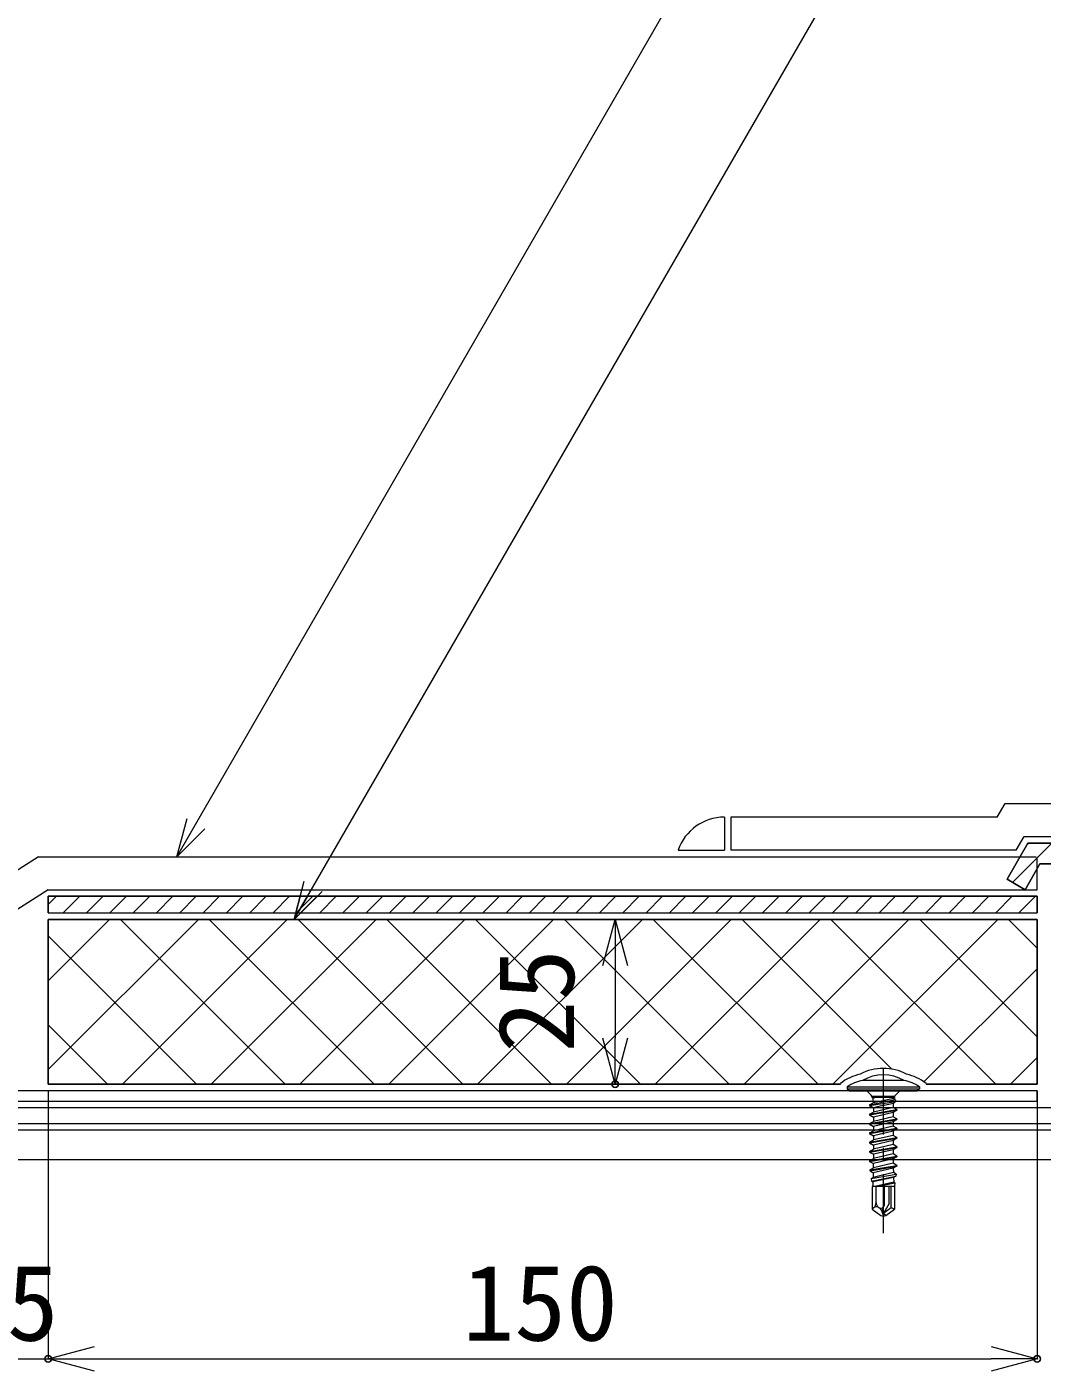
# Model space of a CAD drawing. Units: millimetres, scale not verified. Extents: x -840 to 840, y -594 to 594.
# Drawn here: x -222 to -68.1, y -310.7 to -106.8 of the extents above; entities that cross this region are included whole.
import ezdxf
from ezdxf.enums import TextEntityAlignment as Align

# ---------------------------------------------------------------- set-up
doc = ezdxf.new("R2010")
doc.units = ezdxf.units.MM
doc.header["$LTSCALE"] = 2
doc.header["$PDMODE"] = 32
doc.header["$PDSIZE"] = 1
doc.linetypes.add('CHAIN1', pattern=[8, 5, -1, 1, -1])
doc.linetypes.add('DASHED1', pattern=[1.8, 1.2, -0.6])
for name, color, linetype, lineweight in [('0-0_断熱材', 4, 'Continuous', 9), ('0-5_0', 7, 'Continuous', 9), ('0-8_中心線', 2, 'CHAIN1', 9), ('0-9_鋼材(受け鋼鈑)', 7, 'Continuous', 9), ('0-A_部材(積層鋼板)', 4, 'Continuous', 9), ('0-B_IBリキッド', 7, 'Continuous', 9), ('0-C_IBｼｰﾄ', 7, 'Continuous', 9), ('1-0_寸法線', 7, 'Continuous', 9), ('1-1_部材(ﾋﾞｽ類)', 7, 'Continuous', 9), ('1-5_構築線', 1, 'Continuous', 9)]:
    doc.layers.add(name, color=color, linetype=linetype, lineweight=lineweight)
doc.layers.add('1-2_Defpoints', color=7, linetype='Continuous')
doc.styles.add('ＭＳ ゴシック', font='')
doc.styles.get('ＭＳ ゴシック').set_extended_font_data('MS Gothic')

# ---------------------------------------------------------------- blocks, each defined once
blk = doc.blocks.new('_Open30')
at = {"layer": '0-5_0'}
blk.add_line((0, 0), (-2, 0), dxfattribs=at)
blk.add_lwpolyline([(-2, 0.5359), (0, 0), (-2, -0.5359)], dxfattribs=at)

msp = doc.modelspace()

# ---------------------------------------------------------------- linework, layer by layer
at = {"layer": '0-0_断熱材', "color": 7}
for p, q in [((-218.815, -251.463), (-209.506, -242.154)), ((-218.815, -264.934), (-196.036, -242.154)), ((-182.868, -267.154), (-207.868, -242.154)), ((-207.565, -267.154), (-182.565, -242.154)), ((-169.398, -267.154), (-194.398, -242.154)), ((-194.095, -267.154), (-169.095, -242.154)), ((-155.927, -267.154), (-180.927, -242.154)), ((-180.625, -267.154), (-155.625, -242.154)), ((-142.457, -267.154), (-167.457, -242.154)), ((-167.154, -267.154), (-142.154, -242.154)), ((-128.987, -267.154), (-153.987, -242.154)), ((-153.684, -267.154), (-128.684, -242.154)), ((-115.516, -267.154), (-140.516, -242.154)), ((-140.213, -267.154), (-115.213, -242.154)), ((-102.046, -267.154), (-127.046, -242.154)), ((-126.743, -267.154), (-101.743, -242.154)), ((-90.852, -264.878), (-113.575, -242.154)), ((-113.273, -267.154), (-88.273, -242.154)), ((-75.105, -267.154), (-100.105, -242.154)), ((-99.802, -267.154), (-74.802, -242.154)), ((-68.815, -259.974), (-86.635, -242.154)), ((-68.815, -246.504), (-73.164, -242.154)), ((-196.339, -267.154), (-218.815, -244.678)), ((-85.993, -266.816), (-68.815, -249.637)), ((-209.809, -267.154), (-218.815, -258.148)), ((-72.861, -267.154), (-68.815, -263.108)), ((-98.652, -267.04), (-98.652, -267.154)), ((-85.652, -267.04), (-85.652, -267.154))]:
    msp.add_line(p, q, dxfattribs=at)
for points in [[(-85.652, -267.04), (-85.652, -267.154), (-68.815, -267.154), (-68.815, -242.154), (-218.815, -242.154), (-218.815, -267.154)], [(-98.652, -267.154), (-218.815, -267.154), (-218.815, -242.154), (-68.815, -242.154), (-68.815, -267.154), (-85.652, -267.154)], [(-218.815, -267.154), (-98.652, -267.154), (-98.652, -267.04)]]:
    msp.add_lwpolyline(points, dxfattribs=at)
for centre, radius, start, end in [((-92.152, -272.054), 7.3, 61.32071, 118.67928), ((-92.152, -272.054), 7.3, 61.3207, 118.67928), ((-94.075, -272.982), 7.5, 102.16512, 127.61031), ((-94.075, -272.982), 7.5, 102.16512, 127.61031), ((-90.229, -272.982), 7.5, 52.38969, 77.83486), ((-90.229, -272.982), 7.5, 52.38969, 77.83486)]:
    msp.add_arc(centre, radius, start, end, dxfattribs=at)
at = {"layer": '0-8_中心線'}
msp.add_line((-92.152, -264.804), (-92.152, -289.754), dxfattribs=at)
at = {"layer": '0-9_鋼材(受け鋼鈑)'}
for p, q in [((10.483, -270.754), (-400.815, -270.754)), ((10.483, -273.154), (-403.215, -273.154))]:
    msp.add_line(p, q, dxfattribs=at)
at = {"layer": '0-9_鋼材(受け鋼鈑)', "color": 4}
for p, q in [((10.483, -274.154), (-404.215, -274.154)), ((10.483, -278.654), (-408.715, -278.654))]:
    msp.add_line(p, q, dxfattribs=at)
at = {"layer": '0-9_鋼材(受け鋼鈑)', "color": 2}
msp.add_lwpolyline([(-348.742, -269.754), (-68.815, -269.754), (-68.815, -268.154), (-348.742, -268.154)], close=True, dxfattribs=at)
at = {"layer": '0-A_部材(積層鋼板)'}
for p, q in [((-72.565, -236.545), (-66.608, -230.588)), ((-70.325, -230.769), (-70.144, -230.588)), ((-218.815, -239.904), (-217.566, -238.654)), ((-216.53, -241.154), (-214.03, -238.654)), ((-212.995, -241.154), (-210.495, -238.654)), ((-209.459, -241.154), (-206.959, -238.654)), ((-205.923, -241.154), (-203.423, -238.654)), ((-202.388, -241.154), (-199.888, -238.654)), ((-198.852, -241.154), (-196.352, -238.654)), ((-195.317, -241.154), (-192.817, -238.654)), ((-191.781, -241.154), (-189.281, -238.654)), ((-188.246, -241.154), (-185.746, -238.654)), ((-184.71, -241.154), (-182.21, -238.654)), ((-177.639, -241.154), (-175.139, -238.654)), ((-174.104, -241.154), (-171.604, -238.654)), ((-170.568, -241.154), (-168.068, -238.654)), ((-167.033, -241.154), (-164.533, -238.654)), ((-163.497, -241.154), (-160.997, -238.654)), ((-159.962, -241.154), (-157.462, -238.654)), ((-156.426, -241.154), (-153.926, -238.654)), ((-152.89, -241.154), (-150.39, -238.654)), ((-149.355, -241.154), (-146.855, -238.654)), ((-145.819, -241.154), (-143.319, -238.654)), ((-142.284, -241.154), (-139.784, -238.654)), ((-138.748, -241.154), (-136.248, -238.654)), ((-135.213, -241.154), (-132.713, -238.654)), ((-131.677, -241.154), (-129.177, -238.654)), ((-128.142, -241.154), (-125.642, -238.654)), ((-124.606, -241.154), (-122.106, -238.654)), ((-121.071, -241.154), (-118.571, -238.654)), ((-117.535, -241.154), (-115.035, -238.654)), ((-114, -241.154), (-111.5, -238.654)), ((-110.464, -241.154), (-107.964, -238.654)), ((-106.929, -241.154), (-104.429, -238.654)), ((-103.393, -241.154), (-100.893, -238.654)), ((-99.857, -241.154), (-97.357, -238.654)), ((-96.322, -241.154), (-93.822, -238.654)), ((-92.786, -241.154), (-90.286, -238.654)), ((-89.251, -241.154), (-86.751, -238.654)), ((-85.715, -241.154), (-83.215, -238.654)), ((-82.18, -241.154), (-79.68, -238.654)), ((-78.644, -241.154), (-76.144, -238.654)), ((-75.109, -241.154), (-72.609, -238.654)), ((-71.573, -241.154), (-69.073, -238.654))]:
    msp.add_line(p, q, dxfattribs=at)
at = {"layer": '0-A_部材(積層鋼板)', "color": 7}
msp.add_line((-218.815, -241.154), (-68.815, -241.154), dxfattribs=at)
at = {"layer": '0-A_部材(積層鋼板)'}
for points in [[(-47.987, -233.335), (-50.734, -230.588), (-50.734, -230.588), (-70.22, -230.588), (-73.386, -236.071), (-70.644, -237.654), (-68.392, -233.754), (-47.987, -233.754)], [(-180.588, -238.654), (-218.815, -238.654), (-218.815, -241.154), (-181.258, -241.154)], [(-179.505, -238.654), (-180.588, -238.654), (-181.258, -241.154), (-180.948, -241.154)], [(-178.026, -238.654), (-179.505, -238.654), (-180.948, -241.154), (-180.526, -241.154)], [(-68.815, -241.154), (-68.815, -238.654), (-178.026, -238.654), (-180.526, -241.154)]]:
    msp.add_lwpolyline(points, close=True, dxfattribs=at)
at = {"layer": '0-A_部材(積層鋼板)', "color": 7}
msp.add_lwpolyline([(-73.386, -236.071), (-70.22, -230.588), (-20.22, -230.588), (-20.22, -233.754), (-68.392, -233.754), (-70.644, -237.654)], close=True, dxfattribs=at)
msp.add_lwpolyline([(-218.815, -241.154), (-218.815, -238.654), (-68.815, -238.654), (-68.815, -241.154)], dxfattribs=at)
at = {"layer": '0-A_部材(積層鋼板)'}
msp.add_lwpolyline([(-181.175, -241.154), (-180.639, -240.618), (-178.675, -238.654)], dxfattribs=at)
at = {"layer": '0-B_IBリキッド'}
for p in [(-116.264, -226.654), (-123.264, -231.654)]:
    msp.add_line(p, (-116.264, -231.654), dxfattribs=at)
msp.add_arc((-116.264, -234.054), 7.4, 90, 161.07536, dxfattribs=at)
at = {"layer": '0-C_IBｼｰﾄ'}
for p, q in [((-74.878, -226.654), (-73.685, -224.588)), ((-73.685, -224.588), (-18.881, -224.588)), ((-74.878, -226.654), (-115.264, -226.654)), ((-115.264, -226.654), (-115.264, -231.654)), ((-71.991, -231.654), (-70.798, -229.588)), ((-71.991, -231.654), (-115.264, -231.654)), ((-220.283, -232.654), (-225.728, -236.154)), ((-220.283, -232.654), (-71.414, -232.654)), ((-68.815, -237.654), (-68.815, -234.487)), ((-218.827, -237.662), (-224.259, -241.154)), ((-218.8, -237.654), (-68.815, -237.654))]:
    msp.add_line(p, q, dxfattribs=at)
at = {"layer": '0-C_IBｼｰﾄ', "color": 134, "linetype": 'DASHED1'}
for p in [(-71.414, -232.654), (-68.815, -234.487)]:
    msp.add_line(p, (-68.815, -232.654), dxfattribs=at)
at = {"layer": '0-C_IBｼｰﾄ'}
msp.add_lwpolyline([(-70.798, -229.588), (-20.22, -229.588), (-13.004, -233.754)], dxfattribs=at)
msp.add_arc((-218.8, -237.704), 0.05, 90, 122.73742, dxfattribs=at)
at = {"layer": '1-0_寸法線'}
for p, q in [((-199.308, -232.654), (-50.794, 24.582)), ((-181.526, -242.154), (-50.794, -15.718)), ((-142.815, -242.154), (-132.815, -242.154)), ((-132.815, -249.154), (-132.815, -260.154)), ((-218.815, -268.154), (-218.815, -308.804)), ((-218.815, -268.154), (-218.815, -308.804)), ((-142.815, -267.154), (-132.815, -267.154)), ((-68.815, -268.154), (-68.815, -308.804)), ((-223.815, -308.804), (-218.815, -308.804)), ((-211.815, -308.804), (-75.815, -308.804))]:
    msp.add_line(p, q, dxfattribs=at)
for points in [[(-195.065, -228.412), (-199.308, -232.654), (-197.755, -226.859)], [(-177.283, -237.912), (-181.526, -242.154), (-179.973, -236.359)]]:
    msp.add_lwpolyline(points, dxfattribs=at)
at = {"layer": '1-1_部材(ﾋﾞｽ類)'}
for p, q in [((-89.002, -266.598), (-95.302, -266.598)), ((-97.652, -267.554), (-97.652, -267.854)), ((-97.652, -267.554), (-86.652, -267.554)), ((-97.652, -267.854), (-86.652, -267.854)), ((-97.652, -267.854), (-97.295, -268.154)), ((-97.295, -268.154), (-87.01, -268.154)), ((-94.486, -268.301), (-93.978, -268.808)), ((-93.832, -268.954), (-90.472, -268.954)), ((-93.832, -268.954), (-90.472, -268.954)), ((-90.326, -268.808), (-89.818, -268.301)), ((-86.652, -267.854), (-87.01, -268.154)), ((-86.652, -267.554), (-86.652, -267.854)), ((-94.227, -270.314), (-90.329, -269.464)), ((-94.227, -270.414), (-90.235, -269.801)), ((-94.227, -270.314), (-93.678, -269.997)), ((-94.227, -270.314), (-94.227, -270.414)), ((-94.227, -270.414), (-93.652, -270.746)), ((-94.227, -271.724), (-90.077, -271.019)), ((-94.227, -271.824), (-90.077, -271.119)), ((-93.832, -269.161), (-93.727, -269.293)), ((-90.472, -269.161), (-93.832, -269.161)), ((-93.153, -269.161), (-93.727, -269.293)), ((-93.727, -269.293), (-93.678, -269.997)), ((-90.579, -269.32), (-93.678, -269.997)), ((-92.027, -270.364), (-93.652, -270.746)), ((-90.652, -270.687), (-93.652, -271.392)), ((-93.652, -270.746), (-93.652, -271.392)), ((-92.027, -270.364), (-90.629, -270.028)), ((-90.629, -270.028), (-90.652, -270.364)), ((-90.652, -270.364), (-90.652, -270.687)), ((-90.077, -271.019), (-90.652, -270.687)), ((-90.077, -271.119), (-90.652, -271.451)), ((-90.235, -269.801), (-90.629, -270.028)), ((-90.568, -269.161), (-90.579, -269.32)), ((-90.329, -269.464), (-90.579, -269.32)), ((-90.329, -269.464), (-90.235, -269.801)), ((-90.077, -271.019), (-90.077, -271.119)), ((-94.227, -271.724), (-93.652, -271.392)), ((-94.227, -271.724), (-94.227, -271.824)), ((-94.227, -271.824), (-93.652, -272.156)), ((-94.227, -273.134), (-90.077, -272.429)), ((-94.227, -273.234), (-90.077, -272.529)), ((-94.227, -273.134), (-93.652, -272.802)), ((-94.227, -273.134), (-94.227, -273.234)), ((-90.652, -271.451), (-93.652, -272.156)), ((-90.652, -272.097), (-93.652, -272.802)), ((-93.652, -272.156), (-93.652, -272.802)), ((-90.652, -272.861), (-93.652, -273.566)), ((-90.652, -271.451), (-90.652, -272.097)), ((-90.077, -272.429), (-90.652, -272.097)), ((-90.077, -272.529), (-90.652, -272.861)), ((-90.652, -272.861), (-90.652, -273.507)), ((-90.077, -272.429), (-90.077, -272.529)), ((-94.227, -273.234), (-93.652, -273.566)), ((-94.227, -274.544), (-90.077, -273.839)), ((-94.227, -274.644), (-90.077, -273.939)), ((-94.227, -274.544), (-93.652, -274.212)), ((-94.227, -274.544), (-94.227, -274.644)), ((-94.227, -274.644), (-93.652, -274.976)), ((-94.227, -275.954), (-90.077, -275.249)), ((-90.652, -273.507), (-93.652, -274.212)), ((-93.652, -273.566), (-93.652, -274.212)), ((-90.652, -274.271), (-93.652, -274.976)), ((-90.652, -274.917), (-93.652, -275.622)), ((-93.652, -274.976), (-93.652, -275.622)), ((-90.077, -273.839), (-90.652, -273.507)), ((-90.077, -273.939), (-90.652, -274.271)), ((-90.652, -274.271), (-90.652, -274.917)), ((-90.077, -275.249), (-90.652, -274.917)), ((-90.077, -273.839), (-90.077, -273.939)), ((-90.077, -275.249), (-90.077, -275.349)), ((-94.227, -276.054), (-90.077, -275.349)), ((-94.227, -275.954), (-93.652, -275.622)), ((-94.227, -275.954), (-94.227, -276.054)), ((-94.227, -276.054), (-93.652, -276.386)), ((-94.227, -277.364), (-90.077, -276.659)), ((-94.227, -277.464), (-90.077, -276.759)), ((-94.227, -277.364), (-93.652, -277.032)), ((-90.652, -275.681), (-93.652, -276.386)), ((-90.652, -276.327), (-93.652, -277.032)), ((-93.652, -276.386), (-93.652, -277.032)), ((-90.652, -277.091), (-93.652, -277.796)), ((-90.077, -275.349), (-90.652, -275.681)), ((-90.652, -275.681), (-90.652, -276.327)), ((-90.077, -276.659), (-90.652, -276.327)), ((-90.077, -276.759), (-90.652, -277.091)), ((-90.652, -277.091), (-90.652, -277.737)), ((-90.077, -276.659), (-90.077, -276.759)), ((-94.227, -277.364), (-94.227, -277.464)), ((-94.227, -277.464), (-93.652, -277.796)), ((-94.227, -278.774), (-90.077, -278.069)), ((-94.227, -278.874), (-90.077, -278.169)), ((-94.227, -278.774), (-93.652, -278.442)), ((-94.227, -278.774), (-94.227, -278.874)), ((-94.227, -278.874), (-93.652, -279.206)), ((-90.652, -277.737), (-93.652, -278.442)), ((-93.652, -277.796), (-93.652, -278.442)), ((-90.652, -278.501), (-93.652, -279.206)), ((-90.652, -279.147), (-93.652, -279.852)), ((-93.652, -279.834), (-93.652, -279.206)), ((-90.077, -278.069), (-90.652, -277.737)), ((-90.077, -278.169), (-90.652, -278.501)), ((-90.652, -278.501), (-90.652, -279.147)), ((-90.077, -279.479), (-90.652, -279.147)), ((-90.077, -278.069), (-90.077, -278.169)), ((-94.184, -280.159), (-90.077, -279.479)), ((-94.184, -280.159), (-93.652, -279.852)), ((-94.184, -280.159), (-94.162, -280.322)), ((-94.162, -280.322), (-90.077, -279.579)), ((-94.162, -280.322), (-93.679, -280.601)), ((-94.01, -281.469), (-90.207, -280.814)), ((-94.01, -281.469), (-93.703, -281.292)), ((-93.959, -281.849), (-90.243, -281.085)), ((-90.601, -281.292), (-93.727, -281.983)), ((-90.626, -280.572), (-93.703, -281.292)), ((-93.679, -280.601), (-93.703, -281.292)), ((-90.649, -279.91), (-93.679, -280.601)), ((-93.652, -279.834), (-93.652, -279.852)), ((-90.077, -279.579), (-90.649, -279.91)), ((-90.649, -279.91), (-90.626, -280.572)), ((-90.207, -280.814), (-90.626, -280.572)), ((-90.243, -281.085), (-90.601, -281.292)), ((-90.601, -281.292), (-90.576, -282.011)), ((-90.207, -280.814), (-90.243, -281.085)), ((-90.077, -279.479), (-90.077, -279.579)), ((-94.01, -281.469), (-93.959, -281.849)), ((-93.959, -281.849), (-93.727, -281.983)), ((-93.852, -282.654), (-93.852, -286.137)), ((-90.452, -282.654), (-93.852, -282.654)), ((-93.727, -281.983), (-93.751, -282.654)), ((-90.576, -282.011), (-93.416, -282.654)), ((-93.252, -285.101), (-93.252, -282.654)), ((-93.182, -282.654), (-90.381, -282.124)), ((-91.952, -285.491), (-91.952, -282.654)), ((-91.252, -285.249), (-91.252, -282.654)), ((-90.952, -285.876), (-90.952, -282.654)), ((-90.627, -282.654), (-90.447, -282.613)), ((-90.381, -282.124), (-90.576, -282.011)), ((-90.447, -282.613), (-90.519, -282.654)), ((-90.452, -282.654), (-90.452, -286.137)), ((-90.381, -282.124), (-90.447, -282.613)), ((-91.252, -285.249), (-92.064, -286.655)), ((-93.604, -285.906), (-93.852, -286.137)), ((-92.859, -285.855), (-92.791, -285.903)), ((-92.25, -286.713), (-92.152, -287.154)), ((-92.064, -286.655), (-92.152, -287.154)), ((-92.152, -287.154), (-91.791, -287.074)), ((-92.102, -285.75), (-91.952, -285.491)), ((-92.064, -286.655), (-90.952, -285.876)), ((-91.791, -287.074), (-92.064, -286.655)), ((-91.791, -287.074), (-90.452, -286.137)), ((-90.952, -285.876), (-90.452, -286.137))]:
    msp.add_line(p, q, dxfattribs=at)
msp.add_lwpolyline([(-93.852, -286.137), (-92.513, -287.074), (-92.152, -287.154)], dxfattribs=at)
for centre, radius, start, end in [((-94.075, -272.982), 6.5, 100.88238, 123.38979), ((-92.152, -272.054), 6.3, 60.00001, 119.99999), ((-90.229, -272.982), 6.5, 56.61021, 79.11762), ((-94.839, -268.654), 0.5, 45, 90), ((-94.332, -269.161), 0.5, 360, 45), ((-89.972, -269.161), 0.5, 135, 180), ((-89.465, -268.654), 0.5, 90, 135), ((-94.351, -285.101), 1.099, 312.84567, 0), ((-92.331, -285.101), 0.921, 180, 235), ((-93.2, -286.341), 0.594, 55, 132.84567), ((-92.516, -285.511), 0.479, 235, 330), ((-93.562, -287.004), 1.344, 12.5, 55), ((-90.938, -286.422), 1.344, 150, 192.5)]:
    msp.add_arc(centre, radius, start, end, dxfattribs=at)
at = {"layer": '1-2_Defpoints'}
for p in [(-132.815, -267.154), (-218.815, -308.804), (-68.815, -308.804)]:
    msp.add_point(p, dxfattribs=at)
at = {"layer": '1-5_構築線'}
msp.add_line((-67.815, -270.754), (-348.742, -270.754), dxfattribs=at)

# ---------------------------------------------------------------- block references
at = {"layer": '1-0_寸法線', "xscale": 3.5, "yscale": 3.5}
for p, rotation in [((-132.815, -242.154), 90), ((-132.815, -267.154), 270), ((-218.815, -308.804), 180)]:
    msp.add_blockref('_Open30', p, dxfattribs=dict(at, rotation=rotation))
msp.add_blockref('_Open30', (-68.815, -308.804), dxfattribs=at)

# ---------------------------------------------------------------- texts
at = {"layer": '1-0_寸法線', "style": 'ＭＳ ゴシック'}
msp.add_text('25', height=11.54, rotation=90, dxfattribs=at).set_placement((-135.597, -262.358), align=Align.BOTTOM_LEFT)
for s, p in [('5', (-225.089, -309.523)), ('150', (-155.971, -309.523))]:
    msp.add_text(s, height=11.54, dxfattribs=at).set_placement(p, align=Align.BOTTOM_LEFT)

doc.saveas('drawing.dxf')
